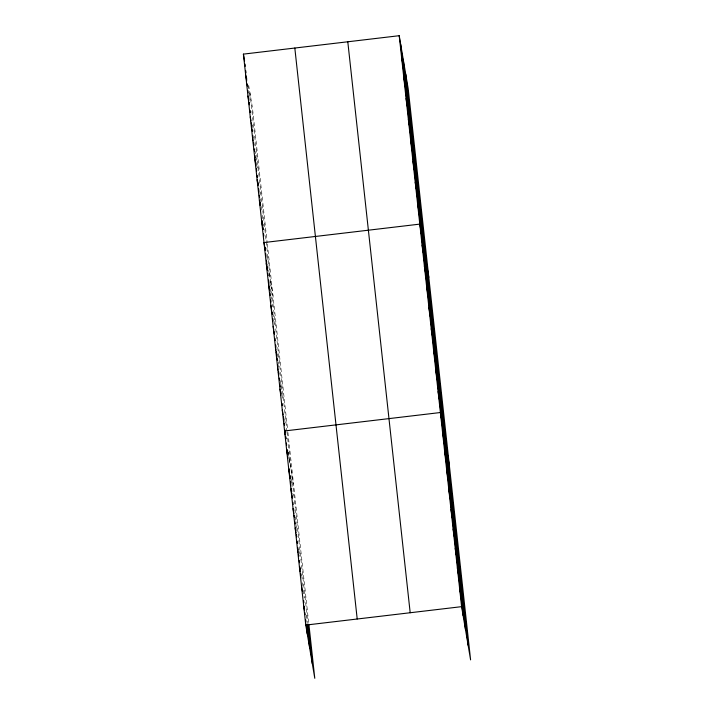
<?xml version="1.0" encoding="UTF-8"?>
<svg xmlns="http://www.w3.org/2000/svg" width="714" height="714" viewBox="0 0 714 714"><rect width="100%" height="100%" fill="white"/><g stroke="black" fill="none" stroke-linecap="round" stroke-linejoin="round"><path stroke-width="0.54" stroke-dasharray="3.57 2.68" d="M248.651 85.153L252.399 107.341L267.206 242.867M268.687 270.338L269.053 272.498M269.232 273.569L270.142 278.96M270.508 281.111L272.989 295.757M288.188 452.355L293.57 484.172M267.331 243.965L287.796 431.283M287.912 432.389L308.769 623.295M249.927 92.695L286.885 430.97M287.001 432.068L295.337 508.359M295.453 509.439L307.948 623.75M248.338 86.43L248.579 88.634M249.061 93.034L249.418 96.345M252.551 124.995L252.908 128.297M255.442 151.439L255.683 153.644M256.156 158.044L256.397 160.248M257.004 165.764L257.245 167.968M259.771 191.102L260.137 194.413M260.619 198.813L260.86 201.018M261.458 206.533L261.94 210.933M262.422 215.342L262.779 218.654M263.386 224.16L263.627 226.365M266.875 256.112L267.232 259.423M267.714 263.823L267.955 266.027M269.767 282.557L270.124 285.859M270.49 289.17L270.847 292.472M271.329 296.881L271.57 299.086M272.168 304.592L272.409 306.797M273.257 314.508L273.498 316.713M273.98 321.121L274.462 325.53M277.585 354.18L277.951 357.482M278.433 361.891L278.674 364.095M280.477 380.624L280.959 385.033M281.084 386.131L281.441 389.433M282.048 394.949L282.405 398.251M284.69 419.189L285.056 422.492M288.304 452.239L288.545 454.443M289.134 459.843L289.491 463.074M291.258 479.255L291.723 483.565M291.847 484.645L292.08 486.805M292.785 493.276L293.026 495.427M295.382 516.998L295.73 520.238M296.319 525.629L296.56 527.78M299.148 551.511L299.389 553.671M301.861 576.314L302.093 578.474M302.566 582.785L302.923 586.024M303.388 590.335L304.218 597.886M306.101 615.138L306.458 618.378"/><path stroke-width="1.07" d="M308.894 624.375L314.785 678.3L305.779 625.089L243.403 54.121L399.215 35.7L408.221 88.911L470.597 659.879L461.601 606.659L399.215 35.7M305.779 625.089L461.601 606.659M401.509 56.638L402.999 65.483M403.794 77.567L405.284 86.412M406.079 98.505L407.578 107.35M408.363 119.443L409.863 128.288M410.657 140.372L412.148 149.226M412.942 161.31L414.441 170.155M415.227 182.248L416.726 191.093M417.52 203.178L419.011 212.031M428.802 277.327L419.805 224.116L263.984 242.546L264.483 245.491M422.09 245.054L423.589 253.898M424.375 265.992L425.874 274.836M426.669 286.921L428.159 295.766M428.953 307.859L430.453 316.704M431.238 328.797L432.738 337.642M433.532 349.726L435.022 358.571M435.817 370.664L437.307 379.509M438.101 391.602L439.601 400.447M449.392 465.751L440.386 412.531L284.574 430.961L285.234 434.888M442.51 431.943L444.01 440.797M444.635 451.355L446.125 460.209M446.75 470.776L448.249 479.621M448.874 490.188L450.373 499.032M450.998 509.6L452.489 518.444M453.113 529.012L454.613 537.856M455.237 548.423L456.737 557.268M457.362 567.835L458.852 576.68M459.477 587.247L460.976 596.092M243.403 54.121L244.563 61.002M245.687 75.059L246.687 80.959M247.972 95.997L248.802 100.906M249.141 102.878L249.472 104.842L249.231 102.637M250.266 116.935L250.926 120.862M251.257 122.826L251.756 125.78M252.551 137.864L253.051 140.819M253.381 142.782L253.881 145.727M254.836 158.803L255.996 165.684M257.12 179.741L258.12 185.631M259.414 200.67L260.244 205.587M261.699 221.608L262.359 225.535M262.698 227.507L263.029 229.471M264.814 247.455L265.313 250.409M266.277 263.475L267.438 270.356M268.562 284.413L269.562 290.312M270.847 305.351L271.677 310.26M272.016 312.232L272.346 314.196L272.105 311.991M273.132 326.28L273.801 330.216M274.131 332.18L274.462 334.143M275.425 347.218L275.925 350.163M276.256 352.136L276.755 355.081M277.71 368.156L278.041 370.12M278.371 372.083L278.871 375.037M279.995 389.085L280.995 394.985M282.289 410.023L283.119 414.941M283.449 416.905L283.779 418.868M285.573 436.861L285.903 438.824M286.689 450.373L287.358 454.3M287.688 456.273L288.028 458.236M288.813 469.785L289.482 473.712M289.813 475.685L290.312 478.63M290.937 489.197L291.598 493.133M292.097 496.078L292.428 498.042L292.196 495.882M293.052 508.609L293.891 513.527M294.222 515.49L294.552 517.454L294.32 515.303M295.177 528.021L296.007 532.939M296.337 534.902L296.676 536.866L296.435 534.715M297.461 548.414L298.131 552.35M298.461 554.314L298.791 556.277L298.559 554.126M299.416 566.845L300.255 571.762M300.585 573.726L300.915 575.698L300.683 573.538M301.54 586.256L302.37 591.174M303.664 605.677L304.494 610.586M304.824 612.55L305.155 614.522M405.739 74.274L468.125 645.233M403.187 59.191L465.573 630.15M400.715 44.545L463.1 615.504M347.798 41.778L410.184 612.737M294.82 48.043L357.205 619.002M308.064 624.83L312.304 663.663M307.163 624.848L309.751 648.571M245.018 64.073L245.259 66.277M245.741 70.686L245.982 72.89M246.464 77.299L246.705 79.495M247.187 83.904L247.428 86.108M247.91 90.517L248.151 92.722M248.624 97.131L248.865 99.335M250.07 110.349L250.311 112.553M252.122 129.082L252.363 131.287M252.845 135.696L253.086 137.9M253.568 142.3L253.8 144.505M254.282 148.914L254.523 151.118M255.005 155.527L255.246 157.732M255.728 162.14L255.969 164.345M256.451 168.745L256.692 170.949M257.174 175.358L257.415 177.563M257.897 181.972L258.138 184.176M258.62 188.585L258.861 190.79M259.343 195.19L259.584 197.394M260.066 201.803L260.307 204.008M262.109 220.537L262.35 222.741M262.832 227.15L263.073 229.355M263.555 233.755L263.796 235.959M265.001 246.982L265.242 249.186M265.724 253.595L265.965 255.799M266.447 260.199L266.688 262.404M267.17 266.813L267.411 269.017M267.893 273.426L268.134 275.631M268.616 280.04L268.857 282.244M269.339 286.644L269.58 288.849M270.053 293.258L270.294 295.462M270.776 299.871L271.017 302.076M272.828 318.605L273.069 320.809M274.274 331.823L274.515 334.027M274.997 338.436L275.229 340.64M275.711 345.049L275.952 347.254M276.434 351.654L276.675 353.858M277.157 358.267L277.398 360.472M277.88 364.881L278.121 367.085M278.603 371.494L278.844 373.69M279.326 378.099L279.567 380.303M280.049 384.712L280.29 386.917M280.772 391.326L281.013 393.53M282.092 403.446L282.333 405.65M284.261 423.277L284.502 425.482M284.984 429.89L285.225 432.095M285.707 436.504L285.948 438.699M286.421 443.037L286.653 445.197M287.126 449.508L287.367 451.667M289.25 468.928L289.482 471.079M289.955 475.399L290.196 477.55M290.66 481.87L290.901 484.021M291.374 488.34L291.723 491.571M292.901 502.361L293.142 504.512M293.606 508.832L293.847 510.983M295.025 521.773L295.257 523.924M295.73 528.244L295.971 530.395M297.149 541.185L297.381 543.336M297.854 547.656L298.086 549.807M299.264 560.597L299.505 562.748M299.969 567.068L300.21 569.219M303.628 600.501L303.861 602.652M304.334 606.971L304.566 609.131M305.744 619.913L305.985 622.072M306.217 624.223L307.279 633.934"/></g></svg>
